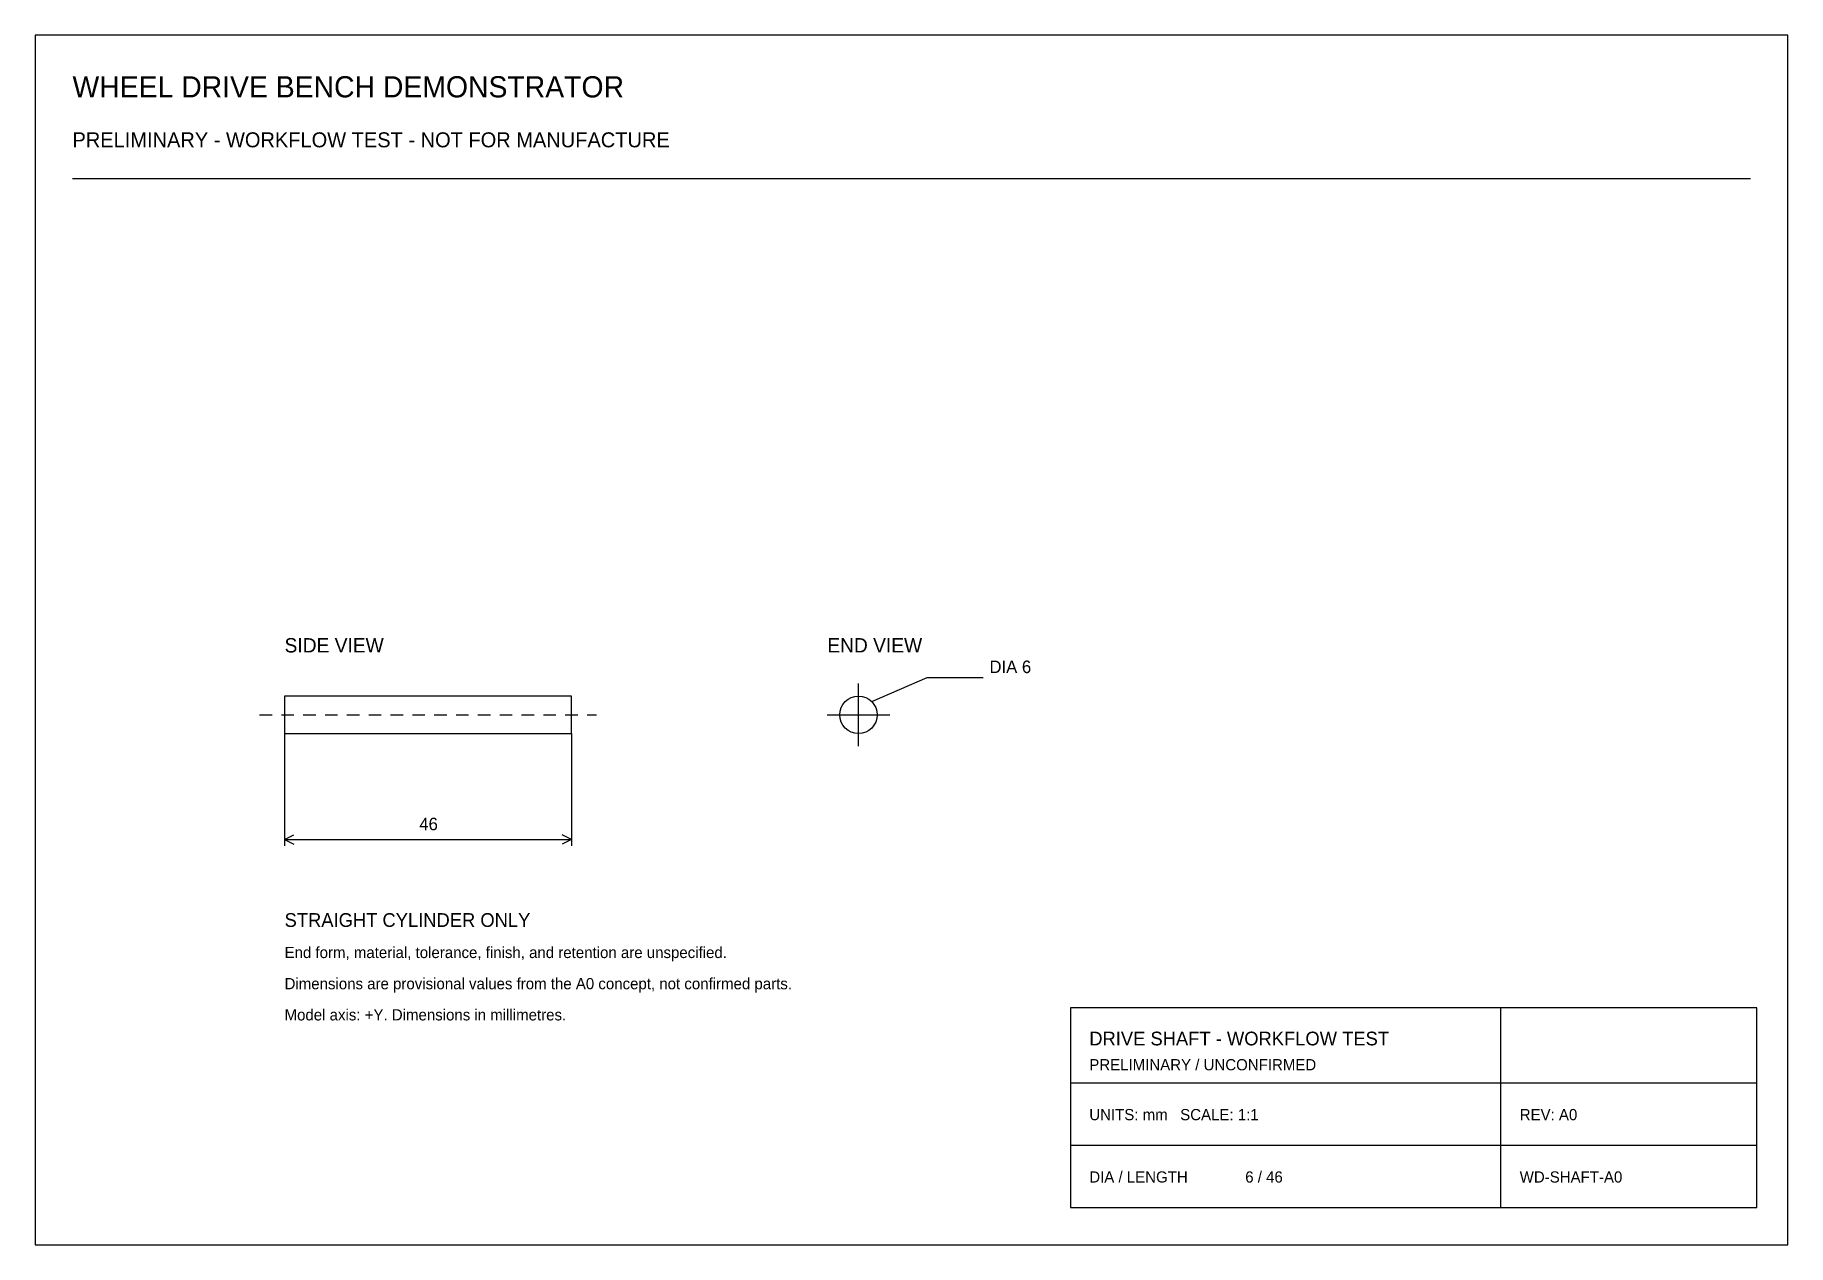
# Model space of a CAD drawing. Header units: millimetres. Extents: x 8 to 289, y 8 to 202.
import ezdxf

# ---------------------------------------------------------------- set-up
doc = ezdxf.new("R2010")
doc.units = ezdxf.units.MM
for name, color, linetype in [('DIMENSIONS', 2, 'CONTINUOUS'), ('FRAME', 8, 'CONTINUOUS'), ('OUTLINE', 7, 'CONTINUOUS'), ('TEXT', 3, 'CONTINUOUS')]:
    doc.layers.add(name, color=color, linetype=linetype)

msp = doc.modelspace()

# ---------------------------------------------------------------- linework, layer by layer
at = {"layer": 'DIMENSIONS'}
for p, q in [((142.16, 95.16), (151, 99)), ((151, 99), (160, 99)), ((140, 88), (140, 98)), ((44, 93), (46, 93)), ((47.5, 93), (49.5, 93)), ((51, 93), (53, 93)), ((54.5, 93), (56.5, 93)), ((58, 93), (60, 93)), ((61.5, 93), (63.5, 93)), ((65, 93), (67, 93)), ((68.5, 93), (70.5, 93)), ((72, 93), (74, 93)), ((75.5, 93), (77.5, 93)), ((79, 93), (81, 93)), ((82.5, 93), (84.5, 93)), ((86, 93), (88, 93)), ((89.5, 93), (91.5, 93)), ((93, 93), (95, 93)), ((96.5, 93), (98, 93)), ((135, 93), (145, 93)), ((48, 90), (48, 72)), ((94, 90), (94, 72)), ((48, 73), (49.5, 73.75)), ((94, 73), (92.5, 73.75)), ((48, 73), (94, 73)), ((48, 73), (49.5, 72.25)), ((94, 73), (92.5, 72.25))]:
    msp.add_line(p, q, dxfattribs=at)
at = {"layer": 'FRAME'}
for p, q in [((289, 202), (8, 202)), ((8, 202), (8, 8)), ((289, 8), (289, 202)), ((14, 179), (283, 179)), ((284, 46), (174, 46)), ((174, 46), (174, 14)), ((243, 14), (243, 46)), ((284, 14), (284, 46)), ((174, 34), (284, 34)), ((174, 24), (284, 24)), ((174, 14), (284, 14)), ((8, 8), (289, 8))]:
    msp.add_line(p, q, dxfattribs=at)
at = {"layer": 'OUTLINE'}
for p, q in [((94, 96), (48, 96)), ((48, 96), (48, 90)), ((94, 90), (94, 96)), ((48, 90), (94, 90))]:
    msp.add_line(p, q, dxfattribs=at)
msp.add_circle((140, 93), 3, dxfattribs=at)

# ---------------------------------------------------------------- texts
at = {"layer": 'DIMENSIONS'}
for s, p in [('DIA 6', (161, 99.7)), ('46', (69.6, 74.5))]:
    msp.add_text(s, height=2, dxfattribs=at).set_placement(p)
at = {"layer": 'TEXT'}
for s, height, p in [('WHEEL DRIVE BENCH DEMONSTRATOR', 3.4, (14, 192)), ('PRELIMINARY - WORKFLOW TEST - NOT FOR MANUFACTURE', 2.4, (14, 184)), ('SIDE VIEW', 2.3, (48, 103)), ('END VIEW', 2.3, (135, 103)), ('STRAIGHT CYLINDER ONLY', 2.2, (48, 59)), ('End form, material, tolerance, finish, and retention are unspecified.', 1.8, (48, 54)), ('Dimensions are provisional values from the A0 concept, not confirmed parts.', 1.8, (48, 49)), ('Model axis: +Y. Dimensions in millimetres.', 1.8, (48, 44)), ('DRIVE SHAFT - WORKFLOW TEST', 2.2, (177, 40)), ('PRELIMINARY / UNCONFIRMED', 1.8, (177, 36)), ('UNITS: mm   SCALE: 1:1', 1.8, (177, 28)), ('REV: A0', 1.8, (246, 28)), ('DIA / LENGTH', 1.8, (177, 18)), ('6 / 46', 1.8, (202, 18)), ('WD-SHAFT-A0', 1.8, (246, 18))]:
    msp.add_text(s, height=height, dxfattribs=at).set_placement(p)

doc.saveas('drawing.dxf')
